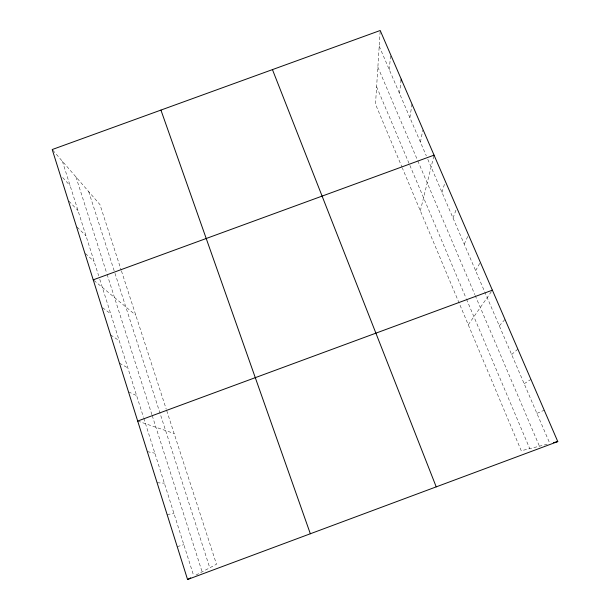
<?xml version="1.0" encoding="UTF-8"?>
<svg xmlns="http://www.w3.org/2000/svg" width="610" height="610" viewBox="0 0 610 610"><rect width="100%" height="100%" fill="white"/><g stroke="black" fill="none" stroke-linecap="round" stroke-linejoin="round"><path stroke-width="0.46" stroke-dasharray="3.05 2.29" d="M380.152 31.423L375.501 104.188L402.051 167.308M389.279 69.639L390.56 55.594M399.504 93.444L401.022 80.97M409.882 117.608L412.009 104.112M420.42 142.145L422.761 130.334M420.336 210.801L433.824 156.061M441.983 192.356L445.087 182.131M453.024 218.052L456.501 208.696M464.233 244.16L468.48 234.835M475.625 270.68L480.329 262.277M468.274 324.787L491.866 290.917M499.315 325.839L505.011 319.404M511.637 354.524L517.859 349.149M524.165 383.705L530.929 379.42M195.955 575.077L216.489 564.265L166.53 410.065M536.914 413.382L544.242 410.225M177.228 546.674L183.831 544.654M547.193 444.24L521.253 450.767L402.409 168.177M167.079 514.436L174.01 513.65M157.105 482.762L164.357 483.173M147.307 451.636L154.864 453.2M137.685 421.053L174.117 433.474M128.496 391.872L136.617 395.593M119.461 363.171L127.841 367.899M110.57 334.936L119.209 340.647M102.572 307.714L110.707 313.822M93.932 280.417L135.786 315.187M85.43 253.546L94.108 261.408M77.073 227.103L85.995 235.796M68.884 201.109L78.004 210.58M62.655 177.525L70.142 185.745M52.811 150.235L99.949 204.594L121.169 270.07M379.206 46.192L426.321 155.885M427.801 159.324L549.503 442.707M377.864 67.146L417.057 159.088M417.781 160.788L474.839 294.668M475.205 295.522L539.423 446.192M376.614 86.78L409.516 164.54M409.882 165.401L466.139 298.336M466.505 299.205L529.739 448.632M121.459 270.97L166.24 409.165M88.686 191.601L114.695 272.403M114.985 273.303L209.771 567.803M75.968 176.938L106.552 272.67M107.116 274.439L151.943 414.792M152.233 415.684L202.108 571.837M62.388 161.276L98.652 275.75M99.788 279.342L143.518 417.377M143.8 418.285L193.538 575.299"/><path stroke-width="0.91" d="M401.022 80.97L401.243 79.193M187.56 579.5L557.784 441.579L380.205 30.5L52.216 149.541L187.56 579.5L190.694 577.853M137.685 421.053L492.384 290.177M93.231 279.837L434.053 155.146M553.392 442.685L557.784 441.579M272.449 69.609L436.219 486.864M160.933 110.09L310.337 533.758"/></g></svg>
